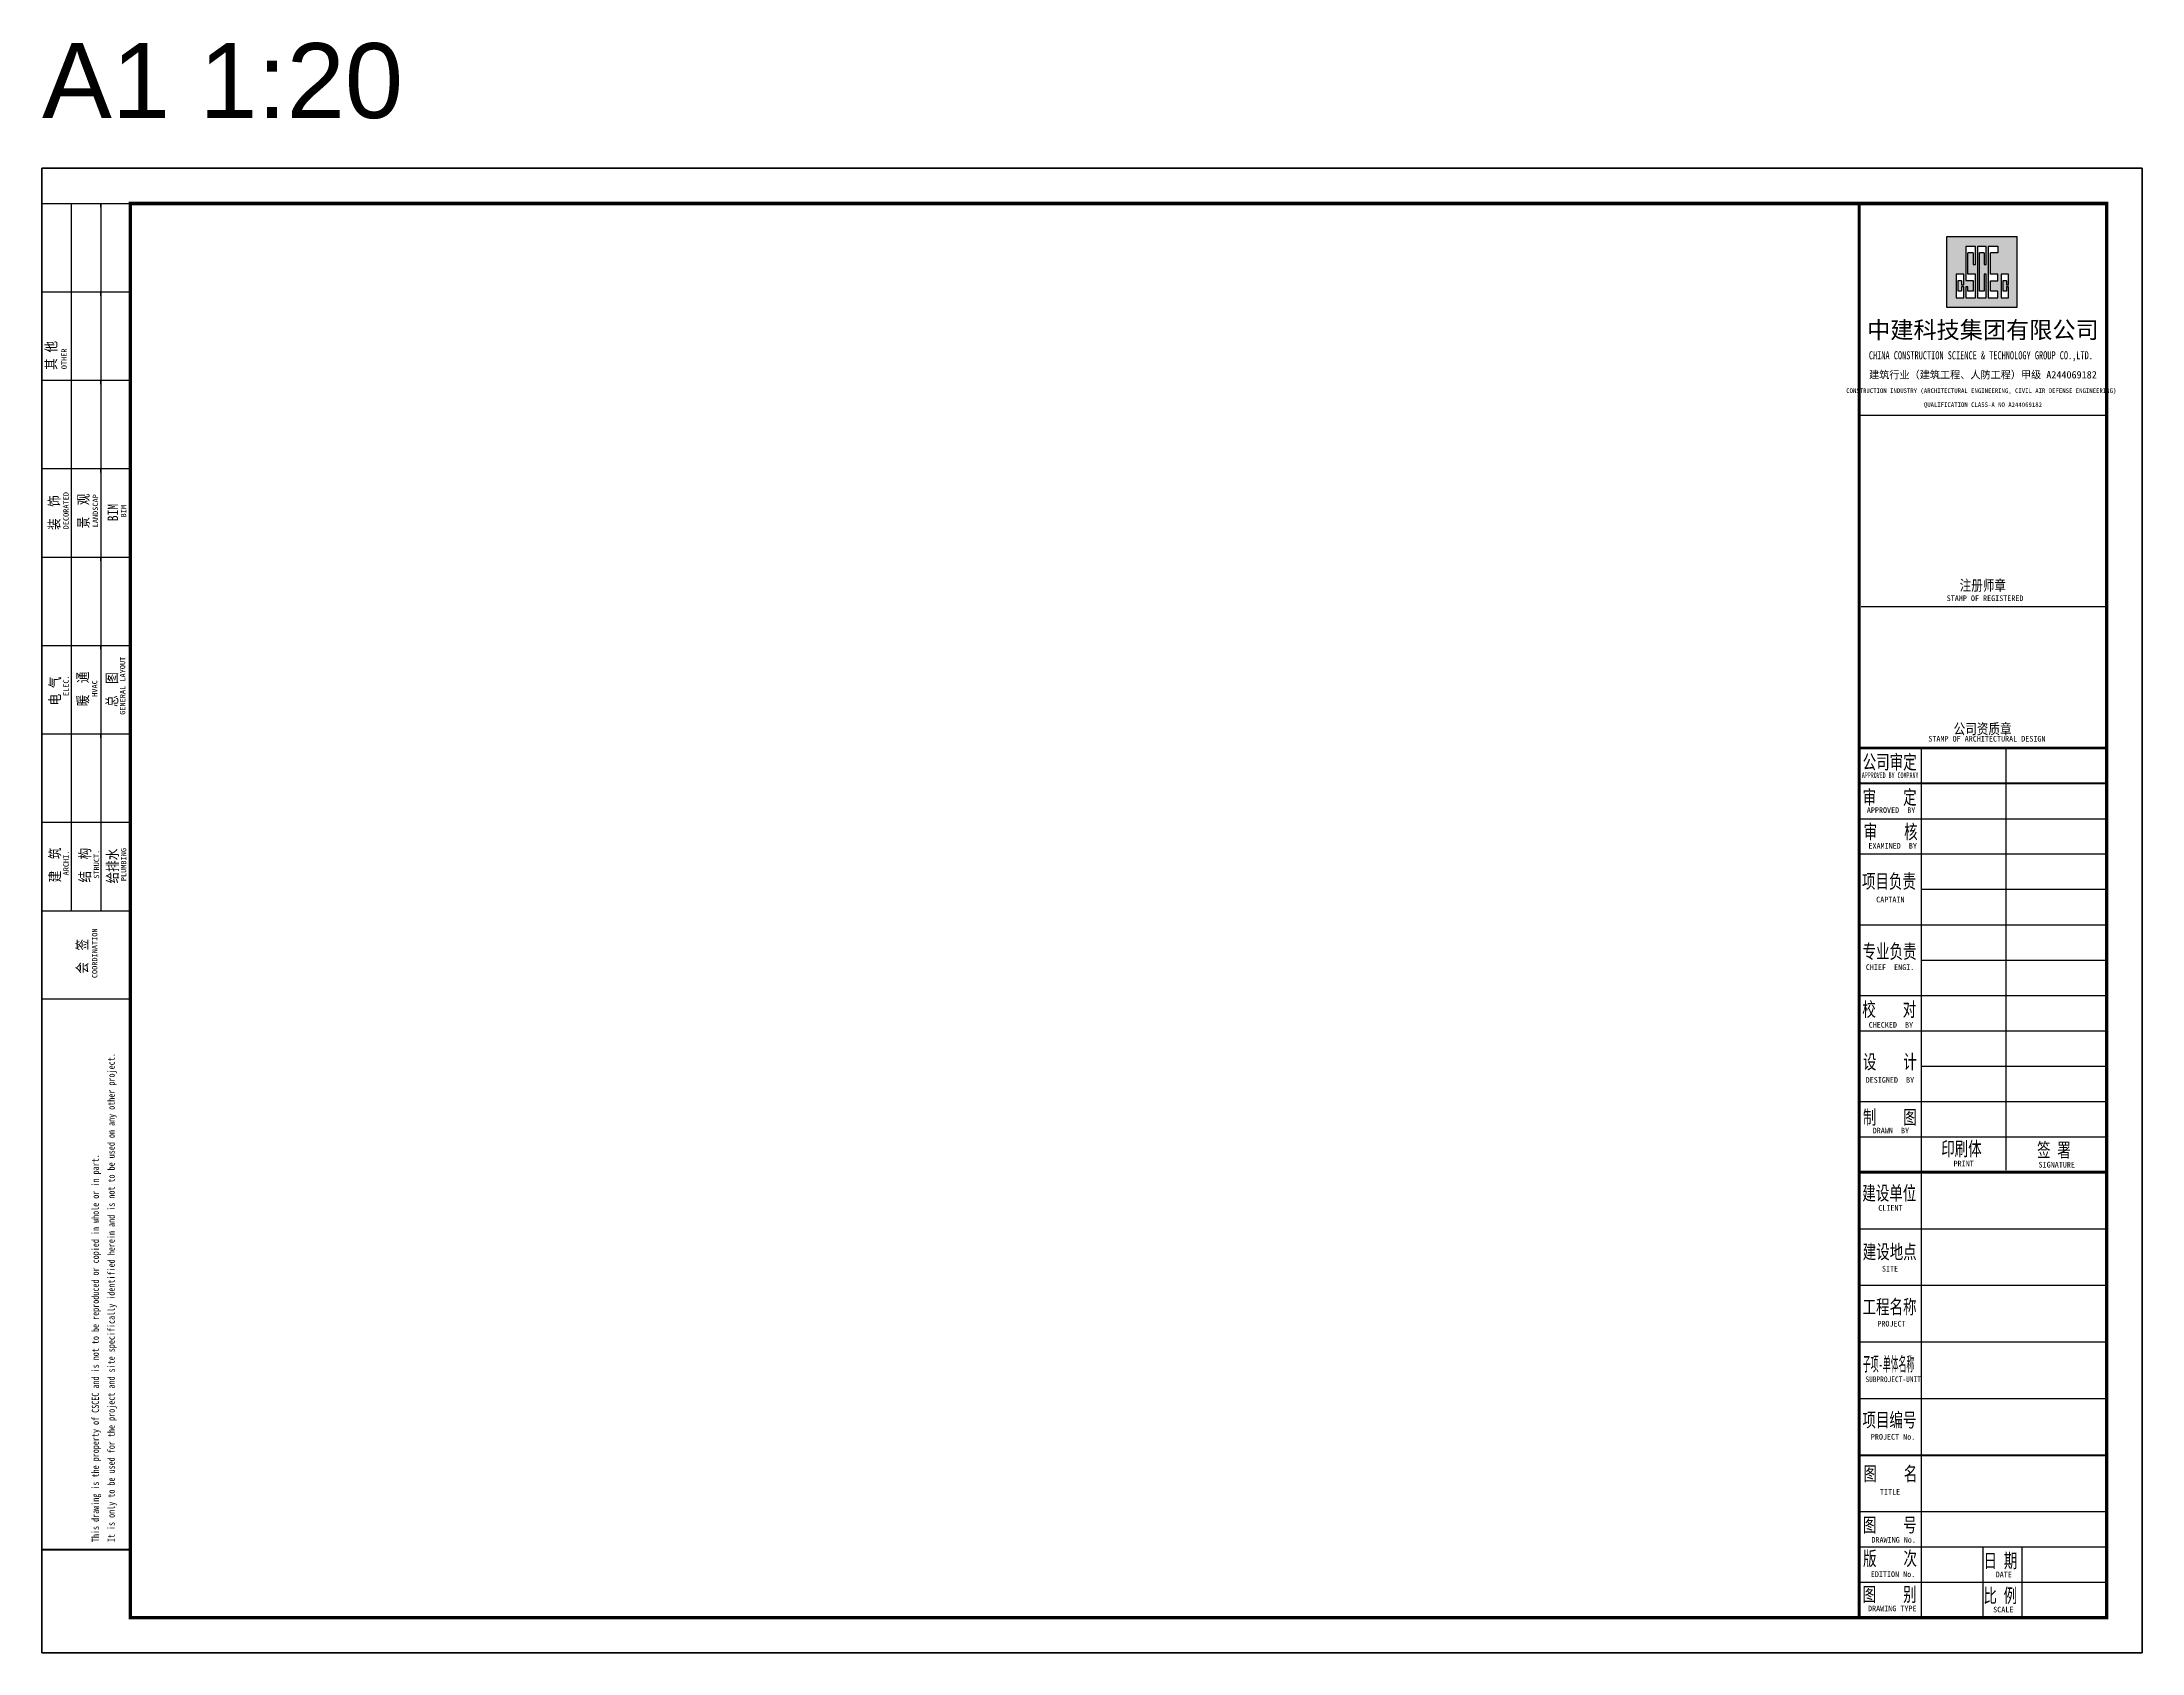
# Model space of a CAD drawing. Header units: millimetres. Extents: x 0 to 16802, y 0 to 12889.
import ezdxf
from ezdxf.enums import TextEntityAlignment as Align

# ---------------------------------------------------------------- set-up
doc = ezdxf.new("R2010")
doc.units = ezdxf.units.MM
doc.layers.add('TK', color=4, linetype='Continuous')
doc.layers.add('yichutu', color=7, linetype='Continuous', true_color=0xffffff)
doc.styles.get("Standard").update_dxf_attribs({"font": 'arial.ttf'})
doc.styles.add('STANDARD_T3', font='')
doc.styles.add('宋体', font='', dxfattribs={"width": 0.8})
doc.styles.get('STANDARD_T3').set_extended_font_data('SimSun')
doc.styles.get('宋体').set_extended_font_data('SimSun')

# ---------------------------------------------------------------- blocks, each defined once
blk = doc.blocks.new('logo')
at = {"layer": 'TK', "linetype": 'Continuous'}
h = blk.add_hatch(color=8, dxfattribs=at)
h.paths.add_polyline_path([(-2434998, 313346), (-2436998, 313346), (-2436998, 311346), (-2434998, 311346)])
h.paths.add_polyline_path([(-2435755, 312283), (-2435543, 312283), (-2435543, 312091), (-2435755, 312091), (-2435755, 311801), (-2435543, 311801), (-2435543, 311616), (-2435818, 311616), (-2435818, 313071), (-2435543, 313071), (-2435543, 312891), (-2435755, 312891)], flags=16)
h.paths.add_polyline_path([(-2435453, 312283), (-2435241, 312283), (-2435241, 311981), (-2435304, 311981), (-2435304, 312099), (-2435308, 312103), (-2435394, 312103), (-2435394, 311801), (-2435304, 311801), (-2435304, 311922), (-2435241, 311922), (-2435241, 311616), (-2435453, 311616)], flags=16)
h.paths.add_polyline_path([(-2435876, 312558), (-2435931, 312558), (-2435931, 312887), (-2435935, 312891), (-2436061, 312891), (-2436061, 311801), (-2435931, 311801), (-2435931, 312283), (-2435876, 312283), (-2435876, 311616), (-2436120, 311616), (-2436120, 313071), (-2435876, 313071)], flags=16)
h.paths.add_polyline_path([(-2436182, 312558), (-2436241, 312558), (-2436241, 312887), (-2436245, 312891), (-2436394, 312891), (-2436394, 312283), (-2436182, 312283), (-2436182, 311616), (-2436453, 311616), (-2436453, 311922), (-2436394, 311922), (-2436394, 311801), (-2436241, 311801), (-2436241, 312099), (-2436245, 312103), (-2436453, 312103), (-2436453, 313071), (-2436182, 313071)], flags=16)
h.paths.add_polyline_path([(-2436512, 311981), (-2436574, 311981), (-2436574, 312099), (-2436578, 312103), (-2436665, 312103), (-2436665, 311801), (-2436574, 311801), (-2436574, 311922), (-2436512, 311922), (-2436512, 311616), (-2436723, 311616), (-2436723, 312283), (-2436512, 312283)], flags=16)
at = {"layer": 'TK', "color": 150, "linetype": 'Continuous'}
for p, q in [((-2436998, 313346), (-2434998, 313346)), ((-2436998, 313342), (-2436998, 311346)), ((-2436453, 313067), (-2436453, 312103)), ((-2436452, 313071), (-2436182, 313071)), ((-2436182, 312558), (-2436182, 313067)), ((-2436120, 313067), (-2436120, 311616)), ((-2436119, 313071), (-2435876, 313071)), ((-2435876, 312558), (-2435876, 313067)), ((-2435818, 313067), (-2435818, 311616)), ((-2435817, 313071), (-2435543, 313071)), ((-2434998, 311346), (-2434998, 313346)), ((-2436394, 312283), (-2436394, 312891)), ((-2436245, 312891), (-2436394, 312891)), ((-2436241, 312887), (-2436241, 312558)), ((-2436241, 312558), (-2436182, 312558)), ((-2436061, 311801), (-2436061, 312891)), ((-2435935, 312891), (-2436061, 312891)), ((-2435931, 312887), (-2435931, 312558)), ((-2435931, 312558), (-2435876, 312558)), ((-2435755, 312283), (-2435755, 312891)), ((-2435547, 312891), (-2435755, 312891)), ((-2436516, 312283), (-2436723, 312283)), ((-2436723, 312279), (-2436723, 311616)), ((-2436665, 311801), (-2436665, 312103)), ((-2436665, 312103), (-2436578, 312103)), ((-2436578, 312103), (-2436574, 312099)), ((-2436574, 312099), (-2436574, 311981)), ((-2436574, 311981), (-2436512, 311981)), ((-2436516, 311922), (-2436574, 311922)), ((-2436574, 311922), (-2436574, 311801)), ((-2436512, 312279), (-2436516, 312283)), ((-2436512, 311918), (-2436516, 311922)), ((-2436512, 311981), (-2436512, 312279)), ((-2436512, 311616), (-2436512, 311918)), ((-2436453, 312103), (-2436245, 312103)), ((-2436398, 311922), (-2436453, 311922)), ((-2436453, 311922), (-2436453, 311616)), ((-2436394, 311918), (-2436398, 311922)), ((-2436186, 312283), (-2436394, 312283)), ((-2436394, 311801), (-2436394, 311918)), ((-2436245, 312103), (-2436241, 312099)), ((-2436241, 312099), (-2436241, 311801)), ((-2436182, 312279), (-2436186, 312283)), ((-2436182, 311616), (-2436182, 312279)), ((-2435880, 312283), (-2435931, 312283)), ((-2435931, 312283), (-2435931, 311801)), ((-2435876, 312279), (-2435880, 312283)), ((-2435876, 311616), (-2435876, 312279)), ((-2435547, 312283), (-2435755, 312283)), ((-2435755, 311801), (-2435755, 312091)), ((-2435755, 312091), (-2435543, 312091)), ((-2435543, 312279), (-2435547, 312283)), ((-2435543, 312091), (-2435543, 312279)), ((-2435245, 312283), (-2435453, 312283)), ((-2435453, 312279), (-2435453, 311616)), ((-2435394, 311801), (-2435394, 312103)), ((-2435394, 312103), (-2435308, 312103)), ((-2435308, 312103), (-2435304, 312099)), ((-2435304, 312099), (-2435304, 311981)), ((-2435304, 311981), (-2435241, 311981)), ((-2435245, 311922), (-2435304, 311922)), ((-2435304, 311922), (-2435304, 311801)), ((-2435241, 312279), (-2435245, 312283)), ((-2435241, 311918), (-2435245, 311922)), ((-2435241, 311981), (-2435241, 312279)), ((-2435241, 311616), (-2435241, 311918)), ((-2436998, 311346), (-2434998, 311346)), ((-2436723, 311616), (-2436512, 311616)), ((-2436574, 311801), (-2436665, 311801)), ((-2436453, 311616), (-2436182, 311616)), ((-2436241, 311801), (-2436394, 311801)), ((-2436120, 311616), (-2435876, 311616)), ((-2435931, 311801), (-2436061, 311801)), ((-2435818, 311616), (-2435543, 311616)), ((-2435547, 311801), (-2435755, 311801)), ((-2435543, 311797), (-2435547, 311801)), ((-2435543, 311616), (-2435543, 311797)), ((-2435453, 311616), (-2435241, 311616)), ((-2435304, 311801), (-2435394, 311801))]:
    blk.add_line(p, q, dxfattribs=at)
at = {"layer": 'TK', "color": 150}
for p, q in [((-2435543, 313071), (-2435543, 312891)), ((-2436245, 312891), (-2436241, 312887)), ((-2435935, 312891), (-2435931, 312887))]:
    blk.add_line(p, q, dxfattribs=at)
blk = doc.blocks.new('yct-841-594-16801.7140223575-11879.9998137883-20-1000.0')
at = {"layer": 'yichutu', "color": 7, "true_color": 0xffffff}
blk.add_lwpolyline([(0, 0), (0, 11880), (16802, 11880), (16802, 0)], close=True, dxfattribs=at)
blk.add_text('A1 1:20', height=600, dxfattribs=at).set_placement((0, 12280))
blk = doc.blocks.new('zjke_standard_pattern')
at = {"color": 4, "lineweight": 40}
blk.add_line((14539, 6958), (16519, 6958), dxfattribs=at)
at = {"layer": 'TK'}
for p, q in [((0, 11597), (707, 11597)), ((0, 11597), (0, 10890)), ((0, 5233), (0, 11597)), ((236, 5939), (236, 11597)), ((471, 11567), (471, 11597)), ((471, 11597), (471, 5939)), ((707, 11597), (707, 10890)), ((707, 5233), (707, 11597)), ((707, 11597), (707, 11597)), ((707, 11597), (707, 11597)), ((0, 10890), (707, 10890)), ((0, 10890), (707, 10890)), ((0, 10890), (0, 10183)), ((471, 10859), (471, 10890)), ((707, 10890), (707, 10183)), ((0, 10183), (707, 10183)), ((0, 10183), (707, 10183)), ((0, 10183), (0, 9476)), ((471, 10152), (471, 10183)), ((707, 10183), (707, 9476)), ((0, 9476), (707, 9476)), ((0, 9476), (707, 9476)), ((0, 9476), (0, 8768)), ((471, 9445), (471, 9475)), ((707, 9475), (707, 8768)), ((0, 8768), (707, 8768)), ((0, 8768), (707, 8768)), ((0, 8768), (0, 8061)), ((471, 8737), (471, 8768)), ((707, 8768), (707, 8061)), ((0, 8061), (707, 8061)), ((0, 8061), (707, 8061)), ((0, 8061), (0, 7354)), ((471, 8030), (471, 8061)), ((707, 8061), (707, 7354)), ((0, 7354), (707, 7354)), ((0, 7354), (707, 7354)), ((0, 7354), (0, 6647)), ((471, 7323), (471, 7354)), ((707, 7354), (707, 6646)), ((14549, 7241), (16529, 7241)), ((15713, 7241), (15713, 3863)), ((0, 6646), (707, 6646)), ((0, 6646), (707, 6646)), ((0, 6646), (0, 5939)), ((707, 6646), (707, 5939)), ((14539, 6675), (16519, 6675)), ((14539, 6675), (16519, 6675)), ((14539, 6393), (16519, 6393)), ((15034, 6110), (16519, 6110)), ((0, 5939), (707, 5939)), ((0, 5939), (707, 5939)), ((0, 5939), (707, 5939)), ((0, 5939), (0, 5233)), ((707, 5939), (707, 5233)), ((14539, 5827), (16519, 5827)), ((15034, 5544), (16519, 5544)), ((0, 5233), (707, 5233)), ((14539, 5261), (16519, 5261)), ((14539, 4978), (16519, 4978)), ((15034, 4695), (16519, 4695)), ((14539, 4413), (16519, 4413)), ((14539, 4130), (16519, 4130)), ((14539, 3847), (16519, 3847)), ((14539, 3394), (16519, 3394)), ((14539, 2942), (16519, 2942)), ((14539, 2489), (16519, 2489)), ((14539, 2037), (16519, 2037)), ((14539, 1131), (16519, 1131)), ((14539, 849), (16519, 849)), ((15529, 849), (15529, 283)), ((14539, 566), (16519, 566))]:
    blk.add_line(p, q, dxfattribs=at)
at = {"layer": 'TK', "color": 6}
for p, q in [((0, 11597), (0, 10890)), ((0, 10890), (0, 10183)), ((0, 10183), (0, 9476)), ((0, 9475), (0, 8768)), ((0, 8768), (0, 8061)), ((0, 8061), (0, 7354)), ((0, 7354), (0, 6646)), ((0, 6646), (0, 5939))]:
    blk.add_line(p, q, dxfattribs=at)
at = {"layer": 'TK', "color": 4}
for p, q in [((14539, 9904), (16519, 9904)), ((14555, 8372), (16529, 8372)), ((15034, 7241), (15034, 283)), ((15840, 849), (15840, 283))]:
    blk.add_line(p, q, dxfattribs=at)
at = {"layer": 'TK', "lineweight": 40}
for p, q in [((14539, 1584), (16519, 1582)), ((0, 827), (707, 827))]:
    blk.add_line(p, q, dxfattribs=at)
at = {"layer": 'TK'}
blk.add_lwpolyline([(0, 0), (16802, 0), (16802, 11880), (0, 11880)], close=True, dxfattribs=at)
for points, const_width in [([(707, 283), (16519, 283), (16519, 11597), (707, 11597)], 28.3), ([(14539, 11597), (16519, 11597), (16519, 3847), (14539, 3847)], 22.6), ([(14539, 7241), (16519, 7241), (16519, 3847), (14539, 3847)], 22.6), ([(14539, 3847), (16519, 3847), (16519, 283), (14539, 283)], 22.6)]:
    blk.add_lwpolyline(points, close=True, dxfattribs=dict(at, const_width=const_width))
at = {"layer": 'TK', "const_width": 22.6}
blk.add_lwpolyline([(16519, 283), (14539, 283)], dxfattribs=at)
blk.add_blockref('yct-841-594-16801.7140223575-11879.9998137883-20-1000.0', (0, 0))
at = {"layer": 'TK', "color": 6, "xscale": 0.2828571384235296, "yscale": 0.2828571384235296, "zscale": 0.2828571384235296}
blk.add_blockref('logo', (704560, -77300), dxfattribs=at)
at = {"layer": 'TK', "color": 150, "style": '宋体'}
for s, height, p in [('中建科技集团有限公司', 135.8, (15529, 10518)), ('建筑行业（建筑工程、人防工程）甲级 A244069182', 59.4, (15529, 10197))]:
    blk.add_text(s, height=height, dxfattribs=at).set_placement(p, align=Align.CENTER)
at = {"layer": 'TK', "width": 0.8}
for s, height, style, p in [('其 他', 84.9, '宋体', (115, 10266)), ('装  饰', 84.9, '宋体', (140, 8985)), ('景  观', 84.9, '宋体', (373, 8998)), ('BIM', 84.9, '宋体', (609, 9055)), ('电 气', 84.9, '宋体', (146, 7581)), ('暖  通', 84.9, '宋体', (369, 7574)), ('总  图', 84.9, '宋体', (602, 7569)), ('建  筑', 84.9, '宋体', (146, 6166)), ('结  构', 84.9, '宋体', (385, 6164)), ('给排水', 84.9, '宋体', (607, 6157)), ('会  签', 84.9, '宋体', (364, 5435)), ('It is only to be used for the project and site specifically identified herein and is not to be used on any other project. ', 56.571, 'STANDARD_T3', (582, 887)), ('This drawing is the property of CSCEC and is not to be reproduced or copied in whole or in part.', 56.57, 'STANDARD_T3', (455, 887))]:
    blk.add_text(s, height=height, rotation=90, dxfattribs=dict(at, style=style)).set_placement(p)
at = {"layer": 'TK', "style": 'STANDARD_T3'}
for s, height, p in [('OTHER', 42.4, (198, 10271)), ('DECORATED', 42.4, (213, 8990)), ('LANDSCAP', 42.4, (448, 9006)), ('BIM', 42.4, (674, 9085)), ('GENERAL LAYOUT', 42.43, (666, 7506)), ('ELEC.', 42.4, (213, 7656)), ('HVAC', 42.4, (442, 7650)), ('STRUCT.', 42.4, (457, 6194)), ('PLUMBING', 42.4, (674, 6175)), ('ARCHI.', 42.4, (213, 6221)), ('COORDINATION', 42.43, (443, 5399))]:
    blk.add_text(s, height=height, rotation=90, dxfattribs=at).set_placement(p)
at = {"layer": 'TK', "color": 150, "style": 'STANDARD_T3', "oblique": 0.7, "width": 0.75}
blk.add_text('CHINA CONSTRUCTION SCIENCE & TECHNOLOGY GROUP CO.,LTD. ', height=65.06, dxfattribs=at).set_placement((15529, 10350), align=Align.CENTER)
at = {"layer": 'TK', "color": 150, "style": 'STANDARD_T3', "width": 0.9}
for s, p in [('CONSTRUCTION INDUSTRY (ARCHITECTURAL ENGINEERING, CIVIL AIR DEFENSE ENGINEERING) ', (15529, 10081)), ('QUALIFICATION CLASS-A NO A244069182', (15529, 9969))]:
    blk.add_text(s, height=36.77, dxfattribs=at).set_placement(p, align=Align.CENTER)
at = {"layer": 'TK'}
for s, height, style, width, p in [('注册师章', 84.9, '宋体', 0.8, (15343, 8499)), ('公司资质章', 84.9, '宋体', 0.8, (15295, 7351)), ('公司审定', 113.1, '宋体', 0.7, (14567, 7072)), ('审    定', 113.1, '宋体', 0.7, (14567, 6790)), ('审    核', 113.1, '宋体', 0.7, (14575, 6514)), ('项目负责', 113.1, '宋体', 0.7, (14561, 6118)), ('专业负责', 113.1, '宋体', 0.7, (14566, 5557)), ('校    对', 113.1, '宋体', 0.7, (14564, 5093)), ('设    计', 113.1, '宋体', 0.7, (14569, 4673)), ('制    图', 113.1, '宋体', 0.7, (14569, 4230)), ('印刷体', 113.1, '宋体', 0.7, (15195, 3978)), ('签 署', 113.1, '宋体', 0.7, (15962, 3968)), ('建设单位', 113.1, '宋体', 0.7, (14564, 3623)), ('建设地点', 113.1, '宋体', 0.7, (14567, 3154)), ('工程名称', 113.1, '宋体', 0.7, (14566, 2713)), ('子项-单体名称', 113.1, '宋体', 0.4, (14568, 2256)), ('SUBPROJECT-UNIT', 45.26, 'STANDARD_T3', 0.8, (14589, 2167)), ('项目编号', 113.1, '宋体', 0.7, (14565, 1808)), ('图    名', 113.1, '宋体', 0.7, (14573, 1378)), ('图    号', 113.1, '宋体', 0.7, (14568, 968)), ('版    次', 113.1, '宋体', 0.7, (14570, 700)), ('日 期', 113.1, '宋体', 0.7, (15534, 682)), ('图    别', 113.1, '宋体', 0.7, (14567, 413)), ('比 例', 113.1, '宋体', 0.7, (15533, 403))]:
    blk.add_text(s, height=height, dxfattribs=dict(at, style=style, width=width)).set_placement(p)
at = {"layer": 'TK', "style": 'STANDARD_T3'}
for s, height, p in [('STAMP OF REGISTERED', 45.26, (15239, 8416)), ('STAMP OF ARCHITECTURAL DESIGN', 45.26, (15092, 7292)), ('APPROVED  BY', 45.26, (14600, 6721)), ('EXAMINED  BY', 45.26, (14613, 6435)), ('CAPTAIN', 45.3, (14675, 6005)), ('CHIEF  ENGI.', 45.26, (14592, 5464)), ('CHECKED  BY', 45.26, (14615, 5003)), ('DESIGNED  BY', 45.26, (14591, 4562)), ('DRAWN  BY', 45.3, (14647, 4157)), ('PRINT', 45.3, (15294, 3893)), ('SIGNATURE', 45.3, (15974, 3884)), ('CLIENT', 45.3, (14692, 3538)), ('SITE', 45.3, (14721, 3052)), ('PROJECT', 45.3, (14684, 2612)), ('PROJECT No.', 45.26, (14632, 1707)), ('TITLE', 45.3, (14705, 1267)), ('DRAWING No.', 45.26, (14637, 883)), ('EDITION No.', 45.26, (14632, 608)), ('DATE', 45.3, (15631, 606)), ('DRAWING TYPE', 45.26, (14610, 334)), ('SCALE', 45.3, (15611, 325))]:
    blk.add_text(s, height=height, dxfattribs=at).set_placement(p)
at = {"layer": 'TK', "style": 'STANDARD_T3', "width": 0.736389}
blk.add_text('APPROVED BY COMPANY', height=45.26, dxfattribs=at).set_placement((14560, 7000), (15013, 7000), align=Align.FIT)

msp = doc.modelspace()

# ---------------------------------------------------------------- block references
msp.add_blockref('zjke_standard_pattern', (0, 0))

doc.saveas('drawing.dxf')
